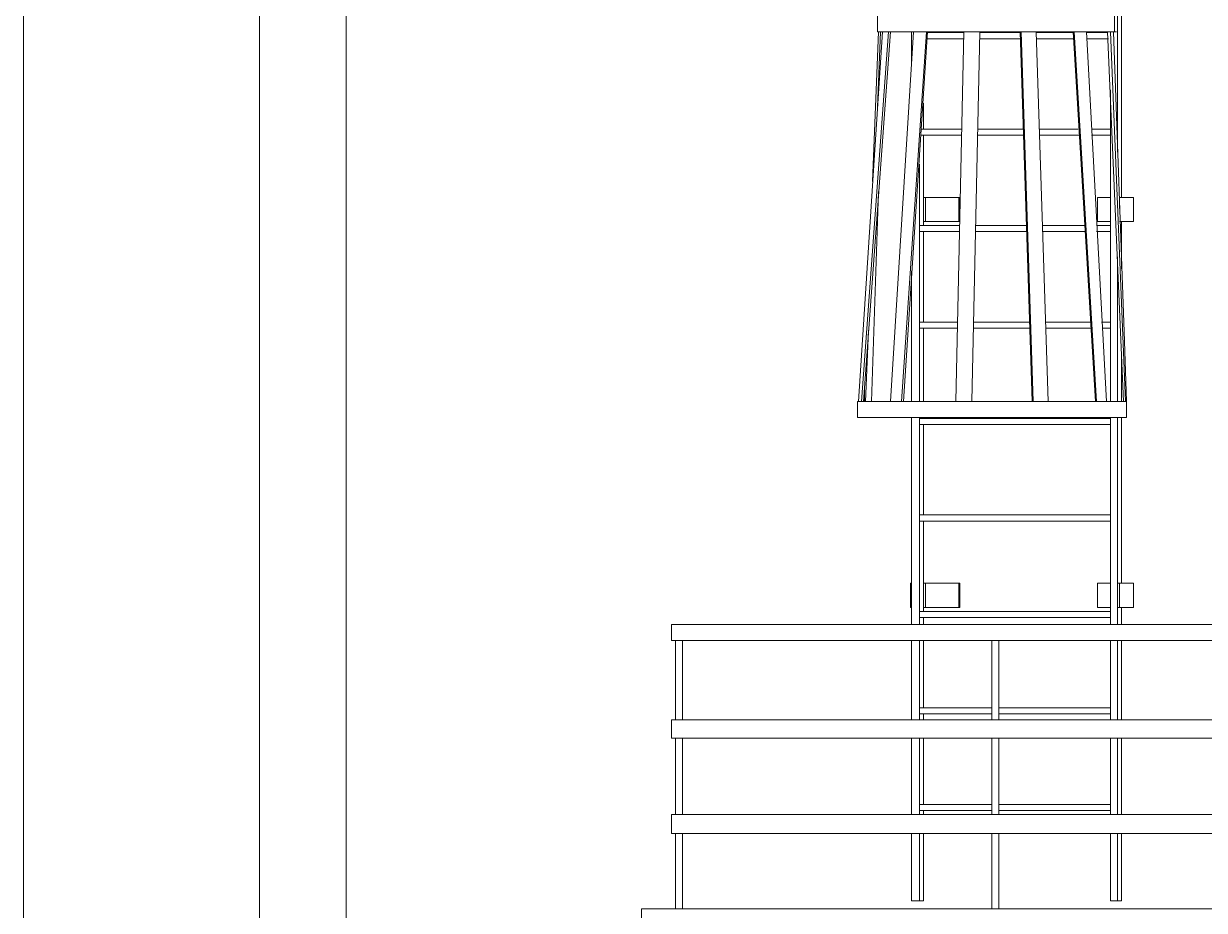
# Model space of a CAD drawing. Extents: x -187 to 52, y -9 to 65.
# Drawn here: x -3.768 to -0.037, y 44.242 to 47.043 of the extents above; entities that cross this region are included whole.
import ezdxf

# ---------------------------------------------------------------- set-up
doc = ezdxf.new("R2010")
doc.units = 0
doc.header["$MEASUREMENT"] = 0
doc.layers.add('PDF3_Geometría', color=7, linetype='Continuous')

msp = doc.modelspace()

# ---------------------------------------------------------------- linework, layer by layer
at = {"layer": 'PDF3_Geometría', "lineweight": 18}
for points in [[(-0.3113, 46.6369), (-0.3113, 48.9956), (-0.3145, 48.9956)], [(-3.0224, 47.9861), (-3.0224, 14.9893), (-3.0287, 14.9893), (-3.0351, 14.9893)], [(-2.6827, 14.9893), (-2.7494, 14.9893), (-2.7494, 47.9861)], [(-0.2668, 47.6369), (-0.2986, 47.6369), (-0.2986, 46.494), (-0.2668, 46.494)], [(-1.07, 47.0686), (-1.07, 47.0178)], [(-0.3208, 47.0178), (-0.3208, 47.0686), (-0.3145, 47.0686)], [(-1.0351, 47.0178), (-1.1208, 45.8496), (-1.1272, 45.8496), (-1.1303, 45.8496), (-1.0541, 47.0178)], [(-1.1176, 45.8496), (-1.1145, 45.8496), (-1.0287, 47.0178), (-1.0351, 47.0178), (-1.0446, 47.0178), (-1.0541, 47.0178), (-1.0637, 47.0178), (-1.07, 47.0178), (-1.0668, 47.0178), (-1.0859, 46.5448)], [(-1.0668, 46.5131), (-1.0891, 45.8496), (-1.0986, 45.8496), (-1.0668, 45.8496), (-1.0287, 45.8496), (-0.9557, 47.0178), (-0.9335, 47.0178), (-0.9272, 47.0178), (-0.924, 47.0178), (-0.9145, 47.0178)], [(-1.07, 46.7797), (-1.0605, 47.0178)], [(-1.0573, 47.0178), (-1.0637, 47.0178), (-1.0573, 47.0178)], [(-0.9557, 47.0178), (-0.9748, 47.0178), (-1.016, 47.0178), (-1.0414, 47.0178)], [(-1.0287, 47.0178), (-1.0097, 47.0178), (-0.9684, 47.0178), (-0.9557, 47.0178), (-0.9748, 47.0178), (-1.0129, 47.0178)], [(-1.0192, 47.0178), (-0.9779, 47.0178)], [(-0.9621, 47.0178), (-0.9621, 46.9163)], [(-0.5779, 45.8496), (-0.651, 45.8496), (-0.724, 45.8496), (-0.7716, 45.8496), (-0.7621, 45.8496), (-0.6891, 45.8496), (-0.6192, 45.8496), (-0.5779, 45.8496), (-0.616, 47.0178), (-0.6732, 47.0178), (-0.7399, 47.0178), (-0.7462, 47.0178), (-0.7716, 45.8496), (-0.7462, 47.0178), (-0.7716, 47.0178), (-0.797, 47.0178), (-0.8065, 47.0178), (-0.8668, 47.0178), (-0.9176, 47.0178)], [(-0.9113, 47.0147), (-0.797, 47.0147)], [(-0.9081, 47.0178), (-0.8668, 47.0178), (-0.8033, 47.0178)], [(-0.7716, 45.8496), (-0.797, 45.8496), (-0.8224, 45.8496), (-0.797, 47.0178)], [(-0.7462, 47.0178), (-0.7399, 47.0178), (-0.6732, 47.0178), (-0.6192, 47.0178)], [(-0.7462, 47.0147), (-0.6192, 47.0147)], [(-0.4319, 47.0178), (-0.4827, 47.0178), (-0.543, 47.0178), (-0.5684, 47.0178), (-0.543, 47.0178), (-0.4859, 47.0178), (-0.4541, 47.0178)], [(-0.5684, 47.0147), (-0.451, 47.0147)], [(-0.4478, 47.0178), (-0.4319, 47.0178), (-0.4287, 47.0178), (-0.4097, 47.0178), (-0.3462, 45.8496), (-0.3621, 45.8496), (-0.3779, 45.8496)], [(-0.4097, 47.0178), (-0.3875, 47.0178), (-0.3557, 47.0178), (-0.3335, 47.0178), (-0.3303, 47.0178), (-0.324, 47.0178), (-0.2891, 46.0401), (-0.2827, 45.8496), (-0.2859, 45.8496)], [(-0.4097, 47.0147), (-0.343, 47.0147)], [(-0.3938, 47.0178), (-0.3589, 47.0178), (-0.343, 47.0178)], [(-0.3145, 47.0178), (-0.3208, 47.0178), (-0.324, 47.0178)], [(-0.3335, 46.8337), (-0.3335, 45.8496)], [(-0.924, 46.7924), (-0.924, 46.7099)], [(-0.9335, 46.6909), (-0.8033, 46.6909), (-0.9272, 46.6909)], [(-0.9303, 46.7099), (-0.8033, 46.7099)], [(-0.924, 46.6909), (-0.924, 46.4051)], [(-0.7525, 46.7099), (-0.6097, 46.7099)], [(-0.5589, 46.7099), (-0.4351, 46.7099)], [(-0.3938, 46.7099), (-0.3335, 46.7099)], [(-0.9367, 45.8496), (-0.9367, 46.5988)], [(-0.924, 46.494), (-0.9176, 46.494), (-0.8129, 46.494), (-0.8097, 46.494), (-0.8097, 46.4178), (-0.8129, 46.4178), (-0.9176, 46.4178), (-0.924, 46.4178)], [(-0.9176, 46.4178), (-0.9176, 46.494)], [(-0.8129, 46.4178), (-0.8129, 46.494)], [(-0.3335, 46.4178), (-0.3748, 46.4178), (-0.3748, 46.494), (-0.3335, 46.494)], [(-0.3049, 46.4591), (-0.3049, 46.494), (-0.2605, 46.494), (-0.2605, 46.4178), (-0.3049, 46.4178)], [(-0.9367, 46.4051), (-0.8097, 46.4051)], [(-0.9367, 46.3861), (-0.8097, 46.3861), (-0.9272, 46.3861)], [(-0.924, 46.3861), (-0.924, 46.1004)], [(-0.7589, 46.4051), (-0.6002, 46.4051)], [(-0.5494, 46.4051), (-0.416, 46.4051)], [(-0.3779, 46.4051), (-0.3335, 46.4051)], [(-0.2668, 46.4178), (-0.2986, 46.4178), (-0.2986, 46.2686)], [(-0.3113, 45.8496), (-0.3113, 46.3067)], [(-0.9621, 46.2623), (-0.9621, 45.8496)], [(-0.9367, 46.1004), (-0.816, 46.1004)], [(-0.7652, 46.1004), (-0.5875, 46.1004)], [(-0.5399, 46.1004), (-0.397, 46.1004)], [(-0.3621, 46.1004), (-0.3335, 46.1004)], [(-1.1081, 45.8496), (-1.0986, 46.075)], [(-0.9367, 46.0813), (-0.816, 46.0813), (-0.9272, 46.0813)], [(-0.924, 46.0813), (-0.924, 45.8496)], [(-0.2827, 45.7988), (-0.2827, 45.8496), (-0.2891, 46.0401)], [(-0.2986, 46.0051), (-0.2986, 45.8496)], [(-1.1113, 45.894), (-1.1113, 45.8496), (-1.1081, 45.8496), (-1.0795, 45.8496), (-1.0383, 45.8496)], [(-1.1303, 45.8496), (-1.1335, 45.8496), (-1.1335, 45.7988)], [(-1.1208, 45.8496), (-1.1176, 45.8496), (-1.0922, 45.8496), (-1.0573, 45.8496), (-1.0287, 45.8496), (-1.0668, 45.8496), (-1.07, 45.8496), (-1.0891, 45.8496)], [(-0.9938, 45.8496), (-1.0097, 45.8496), (-1.0287, 45.8496)], [(-0.9906, 45.8496), (-0.9589, 45.8496), (-0.8986, 45.8496), (-0.8319, 45.8496), (-0.8224, 45.8496), (-0.8637, 45.8496), (-0.9303, 45.8496), (-0.9875, 45.8496)], [(-0.9684, 45.8496), (-0.9494, 45.8496)], [(-0.5303, 45.8496), (-0.4891, 45.8496), (-0.4319, 45.8496), (-0.3811, 45.8496), (-0.3399, 45.8496), (-0.3113, 45.8496), (-0.2922, 45.8496), (-0.2827, 45.8496)], [(-0.3843, 45.8496), (-0.397, 45.8496), (-0.451, 45.8496), (-0.5113, 45.8496)], [(-0.2922, 45.8496), (-0.2986, 45.8496), (-0.3208, 45.8496), (-0.3462, 45.8496)], [(-0.3399, 45.8496), (-0.3113, 45.8496), (-0.2954, 45.8496)], [(-0.3049, 45.8496), (-0.3335, 45.8496), (-0.3145, 45.8496)], [(-0.3145, 45.7988), (-0.3335, 45.7988), (-0.3049, 45.7988), (-0.2891, 45.7988), (-0.2827, 45.7988), (-0.2922, 45.7988), (-0.3113, 45.7988), (-0.3399, 45.7988), (-0.3811, 45.7988), (-0.4319, 45.7988), (-0.4891, 45.7988), (-0.5525, 45.7988), (-0.6192, 45.7988), (-0.6891, 45.7988), (-0.7621, 45.7988), (-0.8319, 45.7988), (-0.8986, 45.7988), (-0.9589, 45.7988), (-1.0129, 45.7988), (-1.0573, 45.7988), (-1.0922, 45.7988), (-1.1176, 45.7988), (-1.1335, 45.7988), (-1.124, 45.7988), (-1.1018, 45.7988), (-1.07, 45.7988), (-1.0256, 45.7988), (-0.9748, 45.7988)], [(-0.9494, 45.7988), (-0.9684, 45.7988), (-1.0224, 45.7988), (-1.0668, 45.7988), (-1.0986, 45.7988), (-1.1208, 45.7988), (-1.1272, 45.7988), (-1.124, 45.7988), (-1.1081, 45.7988), (-1.0795, 45.7988), (-1.0383, 45.7988), (-0.9875, 45.7988), (-0.9303, 45.7988), (-0.8637, 45.7988), (-0.7938, 45.7988), (-0.724, 45.7988), (-0.651, 45.7988), (-0.5779, 45.7988), (-0.5113, 45.7988), (-0.451, 45.7988), (-0.397, 45.7988), (-0.3525, 45.7988), (-0.3208, 45.7988), (-0.2986, 45.7988), (-0.2891, 45.7988), (-0.2954, 45.7988), (-0.3113, 45.7988), (-0.3399, 45.7988)], [(-0.9621, 45.7988), (-0.9621, 45.1448)], [(-0.9367, 45.1448), (-0.9367, 45.7988)], [(-0.9367, 45.7956), (-0.3335, 45.7956)], [(-0.924, 45.7988), (-0.924, 45.7956)], [(-0.3335, 45.7988), (-0.3335, 45.1448)], [(-0.3113, 45.1448), (-0.3113, 45.7988)], [(-0.2986, 45.7988), (-0.2986, 45.275), (-0.2668, 45.275)], [(-0.9367, 45.7766), (-0.3335, 45.7766), (-0.9272, 45.7766)], [(-0.924, 45.7766), (-0.924, 45.4909)], [(-0.9367, 45.4909), (-0.3335, 45.4909)], [(-0.9367, 45.4718), (-0.3335, 45.4718), (-0.9272, 45.4718)], [(-0.924, 45.4718), (-0.924, 45.1861)], [(-0.924, 45.275), (-0.9176, 45.275), (-0.8129, 45.275), (-0.8097, 45.275), (-0.8097, 45.1988), (-0.8129, 45.1988), (-0.9176, 45.1988), (-0.924, 45.1988)], [(-0.9176, 45.1988), (-0.9176, 45.275)], [(-0.8129, 45.1988), (-0.8129, 45.275)], [(-0.3335, 45.1988), (-0.3748, 45.1988), (-0.3748, 45.275), (-0.3335, 45.275)], [(-0.3049, 45.275), (-0.3049, 45.1988)], [(-0.2668, 45.1988), (-0.2986, 45.1988), (-0.2986, 45.1448)], [(-0.9367, 45.1861), (-0.3335, 45.1861)], [(-0.9367, 45.167), (-0.3335, 45.167), (-0.9272, 45.167)], [(-0.924, 45.167), (-0.924, 45.1448)], [(-1.7208, 45.1448), (2.1935, 45.1448), (2.1935, 45.094), (-1.7208, 45.094), (-1.7081, 45.094), (-1.7081, 44.8432), (-1.7081, 45.094), (-1.7081, 44.8432), (-1.7208, 44.8432), (-1.7208, 44.7861), (-1.7081, 44.7861), (-1.7081, 44.5448), (-1.7081, 44.7861), (-1.7081, 44.5448), (-1.7208, 44.5448), (-1.7208, 44.4845), (-1.7081, 44.4845), (-1.7081, 44.2464), (-1.7081, 44.4845), (-1.7081, 44.2464), (-1.6859, 44.2464), (-1.6859, 44.4845), (-1.6859, 44.2464), (-1.6859, 44.4845)], [(-1.7208, 45.094), (-1.7208, 45.1448), (-1.6954, 45.1448)], [(-1.6859, 44.8432), (-1.6859, 45.094), (-1.6859, 44.8432), (-1.6859, 45.094), (-1.7081, 45.094)], [(-0.9621, 45.094), (-0.9621, 44.8432)], [(-0.9367, 44.8432), (-0.9367, 45.094)], [(-0.924, 45.094), (-0.924, 44.8813)], [(-0.7081, 44.8432), (-0.7081, 45.094), (-0.6859, 45.094), (-0.6859, 44.8432)], [(-0.3335, 45.094), (-0.3335, 44.8432)], [(-0.3113, 44.8432), (-0.3113, 45.094)], [(-0.2986, 45.094), (-0.2986, 44.8432)], [(-0.9367, 44.8813), (-0.7081, 44.8813)], [(-0.9367, 44.8623), (-0.7081, 44.8623), (-0.9272, 44.8623)], [(-0.924, 44.8623), (-0.924, 44.8432)], [(-0.6859, 44.8813), (-0.3335, 44.8813)], [(-1.7208, 44.8432), (2.1935, 44.8432), (2.1935, 44.7861), (-1.7208, 44.7861)], [(-1.6859, 44.5448), (-1.6859, 44.7861)], [(-0.9621, 44.7861), (-0.9621, 44.5448)], [(-0.9367, 44.5448), (-0.9367, 44.7861)], [(-0.924, 44.7861), (-0.924, 44.5766)], [(-0.7081, 44.5448), (-0.7081, 44.7861)], [(-0.6859, 44.5448), (-0.6859, 44.7861)], [(-0.3335, 44.7861), (-0.3335, 44.5448)], [(-0.3113, 44.5448), (-0.3113, 44.7861)], [(-0.2986, 44.7861), (-0.2986, 44.5448)], [(-0.9367, 44.5766), (-0.7081, 44.5766)], [(-0.9367, 44.5575), (-0.7081, 44.5575), (-0.9272, 44.5575)], [(-0.924, 44.5575), (-0.924, 44.5448)], [(-0.6859, 44.5766), (-0.3335, 44.5766)], [(-1.7208, 44.5448), (2.1935, 44.5448), (2.1935, 44.4845), (-1.7208, 44.4845)], [(-0.924, 44.4845), (-0.924, 44.2718), (-0.9367, 44.2718), (-0.9621, 44.2718), (-0.9621, 44.4845)], [(-0.9367, 44.2718), (-0.9367, 44.4845)], [(-0.6859, 44.4845), (-0.6859, 44.2464), (-0.7081, 44.2464), (-0.7081, 44.4845)], [(-0.2986, 44.4845), (-0.2986, 44.2718), (-0.3113, 44.2718), (-0.3335, 44.2718), (-0.3335, 44.4845)], [(-0.3113, 44.2718), (-0.3113, 44.4845)], [(-1.7525, 44.2464), (-1.816, 44.2464), (2.2824, 44.2464), (2.2284, 44.2464)], [(-1.816, 44.1702), (-1.816, 44.2464), (-1.816, 44.1702)], [(-1.5621, 44.2464), (-1.6287, 44.2464), (-1.6478, 44.2464)], [(-1.3684, 44.2464), (-1.4383, 44.2464), (-1.4541, 44.2464)], [(-1.1652, 44.2464), (-1.2383, 44.2464), (-1.2573, 44.2464)], [(-0.9906, 44.2464), (-1.0383, 44.2464), (-1.0541, 44.2464)], [(-0.7906, 44.2464), (-0.8319, 44.2464), (-0.8637, 44.2464)], [(-0.597, 44.2464), (-0.6224, 44.2464), (-0.6637, 44.2464)], [(-0.4002, 44.2464), (-0.4097, 44.2464), (-0.451, 44.2464)], [(-0.1811, 44.2464), (-0.197, 44.2464), (-0.2065, 44.2464)]]:
    msp.add_lwpolyline(points, dxfattribs=at)
at = {"layer": 'PDF3_Geometría', "lineweight": 20}
msp.add_lwpolyline([(-3.7684, 47.2432), (-3.7684, 34.8178)], dxfattribs=at)
at = {"layer": 'PDF3_Geometría', "lineweight": 18}
for points in [[(-0.9938, 45.8496), (-0.9145, 47.0178), (-0.9113, 47.0178), (-0.9875, 45.8496)], [(-0.797, 46.9956), (-0.9113, 46.9956)], [(-0.6192, 46.9956), (-0.7462, 46.9956)], [(-0.6065, 47.0178), (-0.6033, 47.0178), (-0.5938, 47.0178), (-0.5684, 47.0178), (-0.5303, 45.8496), (-0.5525, 45.8496), (-0.5779, 45.8496), (-0.5811, 45.8496), (-0.6192, 47.0178), (-0.616, 47.0178)], [(-0.451, 46.9956), (-0.5684, 46.9956)], [(-0.3811, 45.8496), (-0.451, 47.0178), (-0.4478, 47.0178), (-0.3779, 45.8496)], [(-0.3399, 46.9956), (-0.4097, 46.9956)], [(-0.2922, 45.8496), (-0.343, 47.0178), (-0.3335, 47.0178), (-0.2859, 45.8496)], [(-0.6097, 46.6909), (-0.7525, 46.6909)], [(-0.4319, 46.6909), (-0.5589, 46.6909)], [(-0.3335, 46.6909), (-0.3938, 46.6909)], [(-0.597, 46.3861), (-0.7589, 46.3861)], [(-0.4129, 46.3861), (-0.5462, 46.3861)], [(-0.3335, 46.3861), (-0.3779, 46.3861)], [(-0.5875, 46.0813), (-0.7652, 46.0813)], [(-0.397, 46.0813), (-0.5367, 46.0813)], [(-0.3335, 46.0813), (-0.3589, 46.0813)], [(-0.9621, 45.275), (-0.9621, 45.1988), (-0.9652, 45.1988), (-0.9652, 45.275)], [(-0.3113, 45.1988), (-0.3113, 45.275), (-0.3049, 45.275), (-0.2605, 45.275), (-0.2605, 45.1988), (-0.3049, 45.1988)], [(-0.3335, 44.8623), (-0.6859, 44.8623)], [(-1.6859, 44.7861), (-1.6859, 44.5448)], [(-0.3335, 44.5575), (-0.6859, 44.5575)]]:
    msp.add_lwpolyline(points, close=True, dxfattribs=at)

doc.saveas('drawing.dxf')
